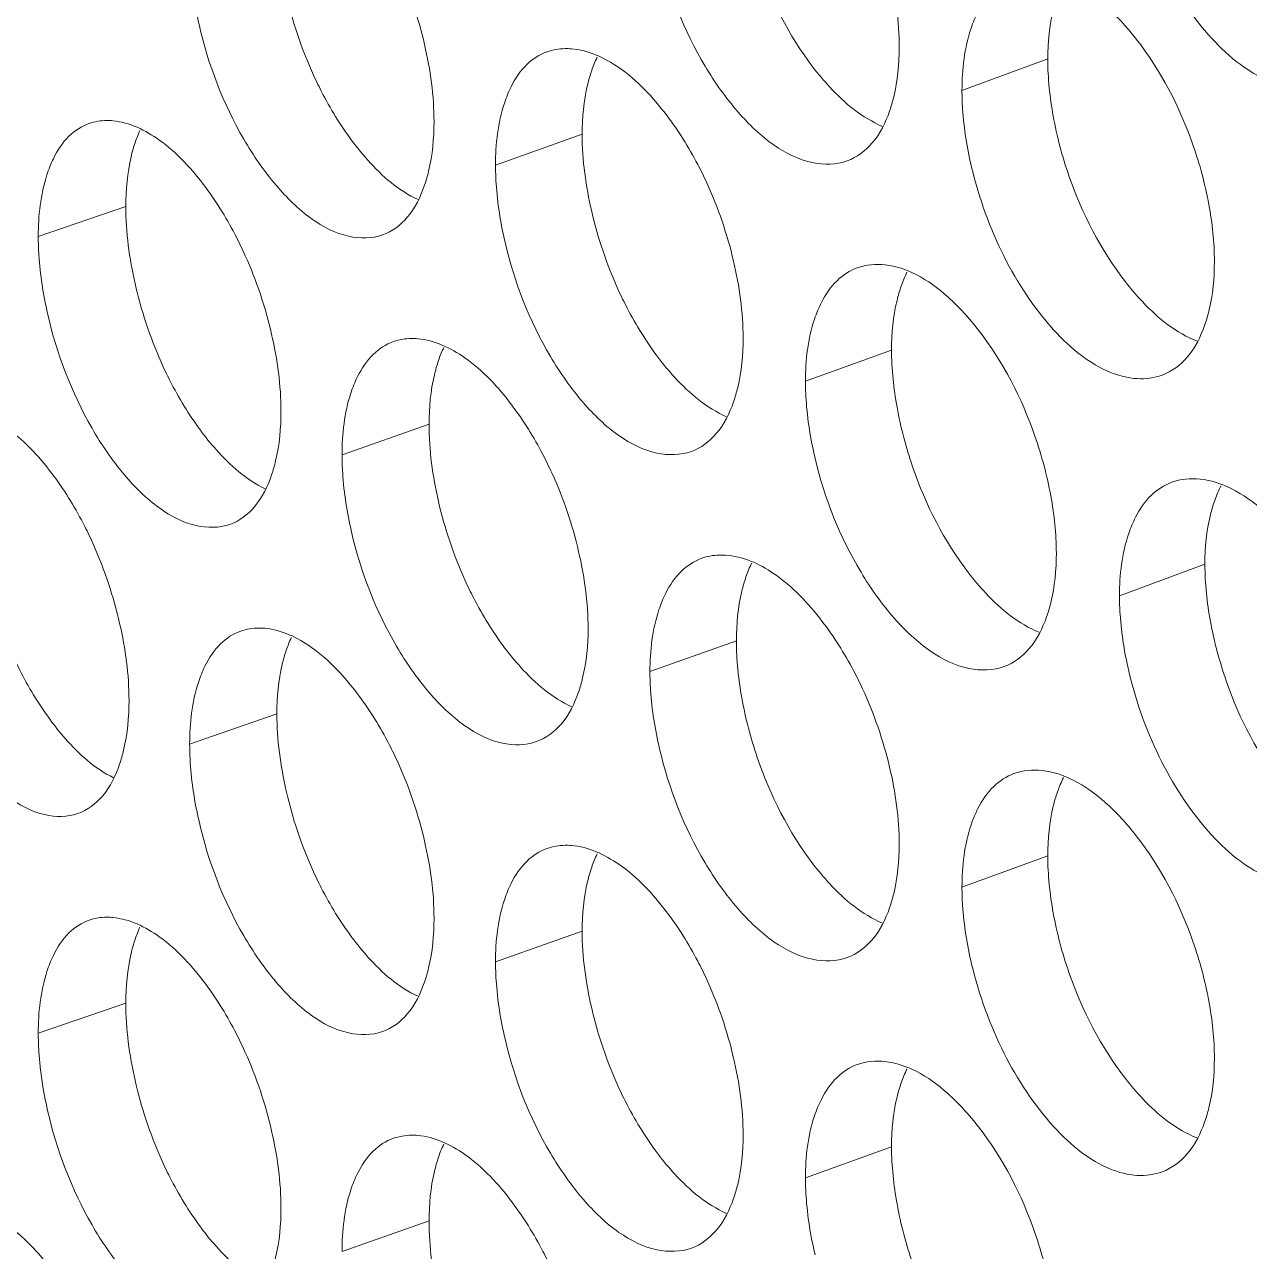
# Model space of a CAD drawing. Header units: millimetres. Extents: x 1177 to 4147, y 93 to 2194.
# Drawn here: x 2517.18 to 2529.28, y 763.96 to 776.09 of the extents above; entities that cross this region are included whole.
import ezdxf

# ---------------------------------------------------------------- set-up
doc = ezdxf.new("R2010")
doc.units = ezdxf.units.MM
doc.header["$LTSCALE"] = 0.1
doc.layers.get('0').update_dxf_attribs({"lineweight": 13})
doc.layers.add('标注', color=251, linetype='Continuous', lineweight=9)

# ---------------------------------------------------------------- blocks, each defined once
blk = doc.blocks.new('02')
at = {"layer": '标注'}
for p, q in [((4379.543, 699.483), (4378.332, 699.04)), ((4372.971, 698.419), (4371.748, 697.985)), ((4366.53, 697.401), (4365.294, 696.976)), ((4366.53, 697.401), (4365.294, 696.976)), ((4377.338, 695.373), (4376.123, 694.933)), ((4370.81, 694.325), (4369.582, 693.894)), ((4370.81, 694.325), (4369.582, 693.894)), ((4381.761, 692.347), (4380.555, 691.902)), ((4375.148, 691.268), (4373.928, 690.832)), ((4375.148, 691.268), (4373.928, 690.832)), ((4368.662, 690.236), (4367.431, 689.807)), ((4379.543, 688.233), (4378.332, 687.79)), ((4379.543, 688.233), (4378.332, 687.79)), ((4372.971, 687.169), (4371.748, 686.735)), ((4366.53, 686.151), (4365.294, 685.726)), ((4377.338, 684.123), (4376.123, 683.683)), ((4370.81, 683.075), (4369.582, 682.644))]:
    blk.add_line(p, q, dxfattribs=at)
for points, knots in [([(4375.148, 702.518), (4375.148, 702.248), (4375.207, 701.687), (4375.492, 700.597), (4375.886, 699.817), (4376.229, 699.368)], [0, 0, 0, 0, 0.240361, 0.498273, 1, 1, 1, 1]), ([(4380.692, 702.065), (4380.796, 701.63), (4381.094, 700.81), (4381.677, 699.927), (4382.226, 699.409), (4382.631, 699.167), (4383.031, 699.063), (4383.289, 699.096), (4383.401, 699.138)], [0, 0, 0, 0, 0.308628, 0.595689, 0.719688, 0.826459, 0.91799, 1, 1, 1, 1]), ([(4377.446, 699.647), (4377.446, 700.012), (4377.339, 700.766), (4377.093, 701.485), (4376.929, 701.839)], [0, 0, 0, 0, 0.483858, 1, 1, 1, 1]), ([(4368.662, 701.486), (4368.662, 701.12), (4368.766, 700.365), (4369.005, 699.643), (4369.165, 699.288)], [0, 0, 0, 0, 0.484147, 1, 1, 1, 1]), ([(4367.431, 701.057), (4367.431, 700.97), (4367.444, 700.604), (4367.501, 700.241), (4367.563, 699.969)], [0, 0, 0, 0, 0.237523, 1, 1, 1, 1]), ([(4374.063, 700.994), (4374.195, 700.43), (4374.509, 699.626), (4375.131, 698.745), (4375.493, 698.396), (4375.683, 698.264)], [0, 0, 0, 0, 0.538094, 0.785773, 1, 1, 1, 1]), ([(4370.88, 698.598), (4370.88, 698.963), (4370.775, 699.718), (4370.534, 700.439), (4370.373, 700.793)], [0, 0, 0, 0, 0.483972, 1, 1, 1, 1]), ([(4380.791, 699.765), (4380.659, 699.933), (4380.391, 700.23), (4379.941, 700.558), (4379.489, 700.714), (4379.191, 700.688), (4379.066, 700.642)], [0, 0, 0, 0, 0.313314, 0.581411, 0.805175, 1, 1, 1, 1]), ([(4379.679, 700.383), (4379.656, 700.318), (4379.571, 700.025), (4379.543, 699.718), (4379.543, 699.483)], [0, 0, 0, 0, 0.228131, 1, 1, 1, 1]), ([(4378.558, 700.151), (4378.52, 700.076), (4378.376, 699.723), (4378.332, 699.336), (4378.332, 699.04)], [0, 0, 0, 0, 0.220694, 1, 1, 1, 1]), ([(4367.563, 699.969), (4367.692, 699.405), (4368, 698.599), (4368.609, 697.713), (4368.965, 697.361), (4369.151, 697.228)], [0, 0, 0, 0, 0.539288, 0.786761, 1, 1, 1, 1]), ([(4381.895, 696.622), (4381.895, 696.892), (4381.834, 697.453), (4381.542, 698.541), (4381.139, 699.319), (4380.791, 699.765)], [0, 0, 0, 0, 0.240004, 0.497624, 1, 1, 1, 1]), ([(4372.82, 699.627), (4372.79, 699.629), (4372.674, 699.633), (4372.557, 699.613), (4372.475, 699.584)], [0, 0, 0, 0, 0.258462, 1, 1, 1, 1]), ([(4374.16, 698.692), (4373.969, 698.944), (4373.59, 699.358), (4373.059, 699.608), (4372.82, 699.627)], [0, 0, 0, 0, 0.568222, 1, 1, 1, 1]), ([(4377.31, 698.747), (4377.333, 698.812), (4377.418, 699.105), (4377.446, 699.412), (4377.446, 699.647)], [0, 0, 0, 0, 0.228067, 1, 1, 1, 1]), ([(4372.475, 699.584), (4372.369, 699.546), (4372.16, 699.41), (4372.025, 699.204), (4371.968, 699.09)], [0, 0, 0, 0, 0.469011, 1, 1, 1, 1]), ([(4379.543, 699.483), (4379.543, 699.212), (4379.603, 698.651), (4379.892, 697.562), (4380.291, 696.784), (4380.638, 696.338)], [0, 0, 0, 0, 0.240215, 0.497973, 1, 1, 1, 1]), ([(4369.165, 699.288), (4369.204, 699.2), (4369.364, 698.866), (4369.558, 698.548), (4369.722, 698.328)], [0, 0, 0, 0, 0.259343, 1, 1, 1, 1]), ([(4373.106, 699.319), (4373.083, 699.254), (4372.999, 698.961), (4372.971, 698.654), (4372.971, 698.419)], [0, 0, 0, 0, 0.227704, 1, 1, 1, 1]), ([(4376.229, 699.368), (4376.303, 699.271), (4376.579, 698.94), (4376.924, 698.651), (4377.209, 698.531)], [0, 0, 0, 0, 0.284248, 1, 1, 1, 1]), ([(4371.968, 699.09), (4371.931, 699.016), (4371.791, 698.664), (4371.748, 698.279), (4371.748, 697.985)], [0, 0, 0, 0, 0.22018, 1, 1, 1, 1]), ([(4378.332, 699.04), (4378.332, 698.953), (4378.345, 698.587), (4378.404, 698.224), (4378.468, 697.953)], [0, 0, 0, 0, 0.23764, 1, 1, 1, 1]), ([(4376.713, 698.045), (4376.848, 698.094), (4377.113, 698.295), (4377.254, 698.585), (4377.31, 698.747)], [0, 0, 0, 0, 0.457514, 1, 1, 1, 1]), ([(4366.013, 698.572), (4365.907, 698.536), (4365.697, 698.398), (4365.563, 698.19), (4365.507, 698.075)], [0, 0, 0, 0, 0.466707, 1, 1, 1, 1]), ([(4366.013, 698.572), (4365.907, 698.536), (4365.697, 698.398), (4365.563, 698.19), (4365.507, 698.075)], [0, 0, 0, 0, 0.466707, 1, 1, 1, 1]), ([(4366.348, 698.61), (4366.319, 698.613), (4366.207, 698.618), (4366.092, 698.6), (4366.013, 698.572)], [0, 0, 0, 0, 0.258691, 1, 1, 1, 1]), ([(4366.348, 698.61), (4366.319, 698.613), (4366.207, 698.618), (4366.092, 698.6), (4366.013, 698.572)], [0, 0, 0, 0, 0.258691, 1, 1, 1, 1]), ([(4367.658, 697.667), (4367.471, 697.918), (4367.104, 698.332), (4366.583, 698.588), (4366.348, 698.61)], [0, 0, 0, 0, 0.570063, 1, 1, 1, 1]), ([(4367.658, 697.667), (4367.471, 697.918), (4367.104, 698.332), (4366.583, 698.588), (4366.348, 698.61)], [0, 0, 0, 0, 0.570063, 1, 1, 1, 1]), ([(4370.746, 697.699), (4370.769, 697.764), (4370.852, 698.057), (4370.88, 698.363), (4370.88, 698.598)], [0, 0, 0, 0, 0.227639, 1, 1, 1, 1]), ([(4374.73, 697.735), (4374.689, 697.823), (4374.525, 698.156), (4374.327, 698.473), (4374.16, 698.692)], [0, 0, 0, 0, 0.259052, 1, 1, 1, 1]), ([(4372.971, 698.419), (4372.971, 698.054), (4373.077, 697.298), (4373.319, 696.578), (4373.48, 696.224)], [0, 0, 0, 0, 0.484071, 1, 1, 1, 1]), ([(4366.661, 698.3), (4366.639, 698.235), (4366.557, 697.942), (4366.53, 697.636), (4366.53, 697.401)], [0, 0, 0, 0, 0.22728, 1, 1, 1, 1]), ([(4366.661, 698.3), (4366.639, 698.235), (4366.557, 697.942), (4366.53, 697.636), (4366.53, 697.401)], [0, 0, 0, 0, 0.22728, 1, 1, 1, 1]), ([(4369.722, 698.328), (4369.793, 698.233), (4370.056, 697.909), (4370.382, 697.622), (4370.654, 697.497)], [0, 0, 0, 0, 0.283758, 1, 1, 1, 1]), ([(4375.683, 698.264), (4375.845, 698.152), (4376.176, 697.983), (4376.559, 697.989), (4376.713, 698.045)], [0, 0, 0, 0, 0.547253, 1, 1, 1, 1]), ([(4365.507, 698.075), (4365.471, 698.001), (4365.335, 697.65), (4365.294, 697.269), (4365.294, 696.976)], [0, 0, 0, 0, 0.219714, 1, 1, 1, 1]), ([(4365.507, 698.075), (4365.471, 698.001), (4365.335, 697.65), (4365.294, 697.269), (4365.294, 696.976)], [0, 0, 0, 0, 0.219714, 1, 1, 1, 1]), ([(4371.748, 697.985), (4371.748, 697.898), (4371.761, 697.532), (4371.819, 697.169), (4371.882, 696.897)], [0, 0, 0, 0, 0.237569, 1, 1, 1, 1]), ([(4378.468, 697.953), (4378.572, 697.518), (4378.867, 696.698), (4379.445, 695.815), (4379.99, 695.295), (4380.392, 695.051), (4380.79, 694.945), (4381.046, 694.978), (4381.157, 695.019)], [0, 0, 0, 0, 0.309142, 0.59647, 0.720459, 0.827093, 0.918352, 1, 1, 1, 1]), ([(4370.154, 696.999), (4370.289, 697.047), (4370.553, 697.247), (4370.691, 697.537), (4370.746, 697.699)], [0, 0, 0, 0, 0.455161, 1, 1, 1, 1]), ([(4375.243, 695.542), (4375.243, 695.907), (4375.137, 696.662), (4374.892, 697.381), (4374.73, 697.735)], [0, 0, 0, 0, 0.483896, 1, 1, 1, 1]), ([(4368.216, 696.705), (4368.177, 696.793), (4368.016, 697.127), (4367.822, 697.446), (4367.658, 697.667)], [0, 0, 0, 0, 0.259321, 1, 1, 1, 1]), ([(4368.216, 696.705), (4368.177, 696.793), (4368.016, 697.127), (4367.822, 697.446), (4367.658, 697.667)], [0, 0, 0, 0, 0.259321, 1, 1, 1, 1]), ([(4366.53, 697.401), (4366.53, 697.036), (4366.633, 696.28), (4366.87, 695.558), (4367.028, 695.202)], [0, 0, 0, 0, 0.484186, 1, 1, 1, 1]), ([(4366.53, 697.401), (4366.53, 697.036), (4366.633, 696.28), (4366.87, 695.558), (4367.028, 695.202)], [0, 0, 0, 0, 0.484186, 1, 1, 1, 1]), ([(4369.151, 697.228), (4369.309, 697.115), (4369.629, 696.945), (4370.004, 696.946), (4370.154, 696.999)], [0, 0, 0, 0, 0.548694, 1, 1, 1, 1]), ([(4365.294, 696.976), (4365.294, 696.889), (4365.307, 696.523), (4365.364, 696.159), (4365.426, 695.887)], [0, 0, 0, 0, 0.237501, 1, 1, 1, 1]), ([(4365.294, 696.976), (4365.294, 696.889), (4365.307, 696.523), (4365.364, 696.159), (4365.426, 695.887)], [0, 0, 0, 0, 0.237501, 1, 1, 1, 1]), ([(4371.882, 696.897), (4372.013, 696.333), (4372.325, 695.529), (4372.943, 694.646), (4373.303, 694.295), (4373.491, 694.164)], [0, 0, 0, 0, 0.538492, 0.786102, 1, 1, 1, 1]), ([(4368.72, 694.509), (4368.72, 694.874), (4368.616, 695.629), (4368.376, 696.35), (4368.216, 696.705)], [0, 0, 0, 0, 0.484011, 1, 1, 1, 1]), ([(4368.72, 694.509), (4368.72, 694.874), (4368.616, 695.629), (4368.376, 696.35), (4368.216, 696.705)], [0, 0, 0, 0, 0.484011, 1, 1, 1, 1]), ([(4376.855, 696.534), (4376.749, 696.496), (4376.54, 696.359), (4376.404, 696.155), (4376.347, 696.042)], [0, 0, 0, 0, 0.470447, 1, 1, 1, 1]), ([(4378.566, 695.652), (4378.435, 695.821), (4378.17, 696.118), (4377.724, 696.446), (4377.275, 696.604), (4376.979, 696.579), (4376.855, 696.534)], [0, 0, 0, 0, 0.313876, 0.582158, 0.805693, 1, 1, 1, 1]), ([(4381.757, 695.721), (4381.78, 695.787), (4381.866, 696.079), (4381.895, 696.387), (4381.895, 696.622)], [0, 0, 0, 0, 0.228354, 1, 1, 1, 1]), ([(4380.638, 696.338), (4380.715, 696.238), (4381, 695.904), (4381.357, 695.612), (4381.651, 695.497)], [0, 0, 0, 0, 0.28452, 1, 1, 1, 1]), ([(4373.48, 696.224), (4373.52, 696.136), (4373.683, 695.803), (4373.88, 695.485), (4374.046, 695.266)], [0, 0, 0, 0, 0.259163, 1, 1, 1, 1]), ([(4377.474, 696.274), (4377.451, 696.208), (4377.366, 695.915), (4377.338, 695.608), (4377.338, 695.373)], [0, 0, 0, 0, 0.227989, 1, 1, 1, 1]), ([(4376.347, 696.042), (4376.309, 695.967), (4376.166, 695.615), (4376.123, 695.229), (4376.123, 694.933)], [0, 0, 0, 0, 0.220518, 1, 1, 1, 1]), ([(4365.426, 695.887), (4365.554, 695.323), (4365.859, 694.517), (4366.464, 693.629), (4366.817, 693.276), (4367.003, 693.143)], [0, 0, 0, 0, 0.539686, 0.787091, 1, 1, 1, 1]), ([(4365.426, 695.887), (4365.554, 695.323), (4365.859, 694.517), (4366.464, 693.629), (4366.817, 693.276), (4367.003, 693.143)], [0, 0, 0, 0, 0.539686, 0.787091, 1, 1, 1, 1]), ([(4379.664, 692.507), (4379.664, 692.777), (4379.603, 693.338), (4379.312, 694.427), (4378.913, 695.205), (4378.566, 695.652)], [0, 0, 0, 0, 0.240077, 0.497775, 1, 1, 1, 1]), ([(4381.157, 695.019), (4381.293, 695.069), (4381.558, 695.27), (4381.7, 695.56), (4381.757, 695.721)], [0, 0, 0, 0, 0.459026, 1, 1, 1, 1]), ([(4370.307, 695.492), (4370.2, 695.454), (4369.991, 695.318), (4369.857, 695.111), (4369.8, 694.997)], [0, 0, 0, 0, 0.468263, 1, 1, 1, 1]), ([(4370.307, 695.492), (4370.2, 695.454), (4369.991, 695.318), (4369.857, 695.111), (4369.8, 694.997)], [0, 0, 0, 0, 0.468263, 1, 1, 1, 1]), ([(4370.651, 695.533), (4370.621, 695.535), (4370.505, 695.54), (4370.388, 695.52), (4370.307, 695.492)], [0, 0, 0, 0, 0.258637, 1, 1, 1, 1]), ([(4370.651, 695.533), (4370.621, 695.535), (4370.505, 695.54), (4370.388, 695.52), (4370.307, 695.492)], [0, 0, 0, 0, 0.258637, 1, 1, 1, 1]), ([(4371.978, 694.595), (4371.789, 694.846), (4371.414, 695.26), (4370.888, 695.512), (4370.651, 695.533)], [0, 0, 0, 0, 0.568686, 1, 1, 1, 1]), ([(4371.978, 694.595), (4371.789, 694.846), (4371.414, 695.26), (4370.888, 695.512), (4370.651, 695.533)], [0, 0, 0, 0, 0.568686, 1, 1, 1, 1]), ([(4375.108, 694.642), (4375.131, 694.708), (4375.215, 695), (4375.243, 695.307), (4375.243, 695.542)], [0, 0, 0, 0, 0.227924, 1, 1, 1, 1]), ([(4374.046, 695.266), (4374.119, 695.17), (4374.391, 694.841), (4374.729, 694.553), (4375.01, 694.431)], [0, 0, 0, 0, 0.284096, 1, 1, 1, 1]), ([(4377.338, 695.373), (4377.338, 695.103), (4377.398, 694.541), (4377.685, 693.452), (4378.082, 692.673), (4378.426, 692.225)], [0, 0, 0, 0, 0.240288, 0.498123, 1, 1, 1, 1]), ([(4367.028, 695.202), (4367.067, 695.115), (4367.227, 694.78), (4367.419, 694.462), (4367.582, 694.241)], [0, 0, 0, 0, 0.259432, 1, 1, 1, 1]), ([(4367.028, 695.202), (4367.067, 695.115), (4367.227, 694.78), (4367.419, 694.462), (4367.582, 694.241)], [0, 0, 0, 0, 0.259432, 1, 1, 1, 1]), ([(4370.943, 695.224), (4370.921, 695.159), (4370.838, 694.866), (4370.81, 694.56), (4370.81, 694.325)], [0, 0, 0, 0, 0.227562, 1, 1, 1, 1]), ([(4370.943, 695.224), (4370.921, 695.159), (4370.838, 694.866), (4370.81, 694.56), (4370.81, 694.325)], [0, 0, 0, 0, 0.227562, 1, 1, 1, 1]), ([(4369.8, 694.997), (4369.763, 694.922), (4369.624, 694.571), (4369.582, 694.187), (4369.582, 693.894)], [0, 0, 0, 0, 0.220019, 1, 1, 1, 1]), ([(4369.8, 694.997), (4369.763, 694.922), (4369.624, 694.571), (4369.582, 694.187), (4369.582, 693.894)], [0, 0, 0, 0, 0.220019, 1, 1, 1, 1]), ([(4376.123, 694.933), (4376.123, 694.846), (4376.136, 694.481), (4376.195, 694.117), (4376.259, 693.846)], [0, 0, 0, 0, 0.237616, 1, 1, 1, 1]), ([(4372.544, 693.637), (4372.504, 693.724), (4372.341, 694.058), (4372.144, 694.376), (4371.978, 694.595)], [0, 0, 0, 0, 0.259142, 1, 1, 1, 1]), ([(4372.544, 693.637), (4372.504, 693.724), (4372.341, 694.058), (4372.144, 694.376), (4371.978, 694.595)], [0, 0, 0, 0, 0.259142, 1, 1, 1, 1]), ([(4374.512, 693.941), (4374.648, 693.99), (4374.912, 694.191), (4375.052, 694.481), (4375.108, 694.642)], [0, 0, 0, 0, 0.456741, 1, 1, 1, 1]), ([(4365.52, 693.585), (4365.334, 693.836), (4364.97, 694.251), (4364.453, 694.509), (4364.219, 694.531)], [0, 0, 0, 0, 0.570761, 1, 1, 1, 1]), ([(4368.587, 693.61), (4368.61, 693.675), (4368.692, 693.968), (4368.72, 694.274), (4368.72, 694.509)], [0, 0, 0, 0, 0.227498, 1, 1, 1, 1]), ([(4368.587, 693.61), (4368.61, 693.675), (4368.692, 693.968), (4368.72, 694.274), (4368.72, 694.509)], [0, 0, 0, 0, 0.227498, 1, 1, 1, 1]), ([(4367.582, 694.241), (4367.652, 694.147), (4367.911, 693.826), (4368.231, 693.54), (4368.498, 693.413)], [0, 0, 0, 0, 0.283571, 1, 1, 1, 1]), ([(4367.582, 694.241), (4367.652, 694.147), (4367.911, 693.826), (4368.231, 693.54), (4368.498, 693.413)], [0, 0, 0, 0, 0.283571, 1, 1, 1, 1]), ([(4370.81, 694.325), (4370.81, 693.959), (4370.914, 693.204), (4371.155, 692.483), (4371.315, 692.128)], [0, 0, 0, 0, 0.484109, 1, 1, 1, 1]), ([(4370.81, 694.325), (4370.81, 693.959), (4370.914, 693.204), (4371.155, 692.483), (4371.315, 692.128)], [0, 0, 0, 0, 0.484109, 1, 1, 1, 1]), ([(4373.491, 694.164), (4373.652, 694.051), (4373.979, 693.881), (4374.36, 693.887), (4374.512, 693.941)], [0, 0, 0, 0, 0.547725, 1, 1, 1, 1]), ([(4369.582, 693.894), (4369.582, 693.807), (4369.595, 693.441), (4369.653, 693.077), (4369.716, 692.805)], [0, 0, 0, 0, 0.237546, 1, 1, 1, 1]), ([(4369.582, 693.894), (4369.582, 693.807), (4369.595, 693.441), (4369.653, 693.077), (4369.716, 692.805)], [0, 0, 0, 0, 0.237546, 1, 1, 1, 1]), ([(4376.259, 693.846), (4376.391, 693.282), (4376.708, 692.478), (4377.334, 691.599), (4377.698, 691.251), (4377.889, 691.12)], [0, 0, 0, 0, 0.537696, 0.785444, 1, 1, 1, 1]), ([(4366.074, 692.622), (4366.035, 692.71), (4365.876, 693.045), (4365.683, 693.364), (4365.52, 693.585)], [0, 0, 0, 0, 0.25941, 1, 1, 1, 1]), ([(4367.997, 692.911), (4368.131, 692.958), (4368.395, 693.158), (4368.532, 693.448), (4368.587, 693.61)], [0, 0, 0, 0, 0.454353, 1, 1, 1, 1]), ([(4367.997, 692.911), (4368.131, 692.958), (4368.395, 693.158), (4368.532, 693.448), (4368.587, 693.61)], [0, 0, 0, 0, 0.454353, 1, 1, 1, 1]), ([(4373.055, 691.442), (4373.055, 691.808), (4372.949, 692.562), (4372.706, 693.282), (4372.544, 693.637)], [0, 0, 0, 0, 0.483934, 1, 1, 1, 1]), ([(4373.055, 691.442), (4373.055, 691.808), (4372.949, 692.562), (4372.706, 693.282), (4372.544, 693.637)], [0, 0, 0, 0, 0.483934, 1, 1, 1, 1]), ([(4383.03, 692.632), (4382.897, 692.801), (4382.626, 693.098), (4382.173, 693.424), (4381.717, 693.579), (4381.417, 693.551), (4381.292, 693.505)], [0, 0, 0, 0, 0.312757, 0.580674, 0.804664, 1, 1, 1, 1]), ([(4381.292, 693.505), (4381.185, 693.465), (4380.978, 693.33), (4380.841, 693.127), (4380.783, 693.014)], [0, 0, 0, 0, 0.471808, 1, 1, 1, 1]), ([(4381.899, 693.249), (4381.876, 693.183), (4381.79, 692.89), (4381.761, 692.583), (4381.761, 692.347)], [0, 0, 0, 0, 0.228275, 1, 1, 1, 1]), ([(4367.003, 693.143), (4367.159, 693.03), (4367.475, 692.859), (4367.848, 692.859), (4367.997, 692.911)], [0, 0, 0, 0, 0.549192, 1, 1, 1, 1]), ([(4367.003, 693.143), (4367.159, 693.03), (4367.475, 692.859), (4367.848, 692.859), (4367.997, 692.911)], [0, 0, 0, 0, 0.549192, 1, 1, 1, 1]), ([(4380.783, 693.014), (4380.745, 692.94), (4380.599, 692.586), (4380.555, 692.198), (4380.555, 691.902)], [0, 0, 0, 0, 0.220876, 1, 1, 1, 1]), ([(4369.716, 692.805), (4369.845, 692.241), (4370.155, 691.436), (4370.769, 690.552), (4371.126, 690.201), (4371.314, 690.068)], [0, 0, 0, 0, 0.53889, 0.786432, 1, 1, 1, 1]), ([(4369.716, 692.805), (4369.845, 692.241), (4370.155, 691.436), (4370.769, 690.552), (4371.126, 690.201), (4371.314, 690.068)], [0, 0, 0, 0, 0.53889, 0.786432, 1, 1, 1, 1]), ([(4366.575, 690.424), (4366.575, 690.79), (4366.471, 691.545), (4366.233, 692.266), (4366.074, 692.622)], [0, 0, 0, 0, 0.484049, 1, 1, 1, 1]), ([(4379.527, 691.606), (4379.55, 691.672), (4379.635, 691.964), (4379.664, 692.272), (4379.664, 692.507)], [0, 0, 0, 0, 0.22821, 1, 1, 1, 1]), ([(4374.658, 692.432), (4374.552, 692.393), (4374.343, 692.257), (4374.208, 692.052), (4374.15, 691.938)], [0, 0, 0, 0, 0.469738, 1, 1, 1, 1]), ([(4374.658, 692.432), (4374.552, 692.393), (4374.343, 692.257), (4374.208, 692.052), (4374.15, 691.938)], [0, 0, 0, 0, 0.469738, 1, 1, 1, 1]), ([(4374.992, 692.477), (4374.963, 692.479), (4374.85, 692.48), (4374.737, 692.46), (4374.658, 692.432)], [0, 0, 0, 0, 0.257824, 1, 1, 1, 1]), ([(4374.992, 692.477), (4374.963, 692.479), (4374.85, 692.48), (4374.737, 692.46), (4374.658, 692.432)], [0, 0, 0, 0, 0.257824, 1, 1, 1, 1]), ([(4376.356, 691.545), (4376.161, 691.798), (4375.776, 692.216), (4375.235, 692.462), (4374.992, 692.477)], [0, 0, 0, 0, 0.568444, 1, 1, 1, 1]), ([(4376.356, 691.545), (4376.161, 691.798), (4375.776, 692.216), (4375.235, 692.462), (4374.992, 692.477)], [0, 0, 0, 0, 0.568444, 1, 1, 1, 1]), ([(4381.761, 692.347), (4381.761, 692.077), (4381.822, 691.516), (4382.113, 690.428), (4382.515, 689.65), (4382.864, 689.205)], [0, 0, 0, 0, 0.240142, 0.497822, 1, 1, 1, 1]), ([(4375.283, 692.169), (4375.26, 692.103), (4375.176, 691.81), (4375.148, 691.503), (4375.148, 691.268)], [0, 0, 0, 0, 0.227846, 1, 1, 1, 1]), ([(4375.283, 692.169), (4375.26, 692.103), (4375.176, 691.81), (4375.148, 691.503), (4375.148, 691.268)], [0, 0, 0, 0, 0.227846, 1, 1, 1, 1]), ([(4378.426, 692.225), (4378.502, 692.127), (4378.782, 691.794), (4379.133, 691.504), (4379.423, 691.387)], [0, 0, 0, 0, 0.28439, 1, 1, 1, 1]), ([(4371.315, 692.128), (4371.355, 692.041), (4371.516, 691.707), (4371.712, 691.389), (4371.877, 691.17)], [0, 0, 0, 0, 0.259253, 1, 1, 1, 1]), ([(4371.315, 692.128), (4371.355, 692.041), (4371.516, 691.707), (4371.712, 691.389), (4371.877, 691.17)], [0, 0, 0, 0, 0.259253, 1, 1, 1, 1]), ([(4374.15, 691.938), (4374.113, 691.864), (4373.971, 691.512), (4373.928, 691.126), (4373.928, 690.832)], [0, 0, 0, 0, 0.220347, 1, 1, 1, 1]), ([(4374.15, 691.938), (4374.113, 691.864), (4373.971, 691.512), (4373.928, 691.126), (4373.928, 690.832)], [0, 0, 0, 0, 0.220347, 1, 1, 1, 1]), ([(4380.555, 691.902), (4380.555, 691.815), (4380.568, 691.449), (4380.628, 691.086), (4380.692, 690.815)], [0, 0, 0, 0, 0.237664, 1, 1, 1, 1]), ([(4368.492, 691.444), (4368.463, 691.446), (4368.349, 691.451), (4368.233, 691.433), (4368.153, 691.405)], [0, 0, 0, 0, 0.258663, 1, 1, 1, 1]), ([(4369.811, 690.504), (4369.623, 690.754), (4369.252, 691.169), (4368.729, 691.423), (4368.492, 691.444)], [0, 0, 0, 0, 0.569371, 1, 1, 1, 1]), ([(4372.92, 690.543), (4372.943, 690.608), (4373.026, 690.901), (4373.055, 691.208), (4373.055, 691.442)], [0, 0, 0, 0, 0.227782, 1, 1, 1, 1]), ([(4372.92, 690.543), (4372.943, 690.608), (4373.026, 690.901), (4373.055, 691.208), (4373.055, 691.442)], [0, 0, 0, 0, 0.227782, 1, 1, 1, 1]), ([(4376.929, 690.589), (4376.889, 690.676), (4376.724, 691.009), (4376.524, 691.326), (4376.356, 691.545)], [0, 0, 0, 0, 0.258962, 1, 1, 1, 1]), ([(4376.929, 690.589), (4376.889, 690.676), (4376.724, 691.009), (4376.524, 691.326), (4376.356, 691.545)], [0, 0, 0, 0, 0.258962, 1, 1, 1, 1]), ([(4378.928, 690.904), (4379.064, 690.954), (4379.328, 691.155), (4379.47, 691.445), (4379.527, 691.606)], [0, 0, 0, 0, 0.458276, 1, 1, 1, 1]), ([(4368.153, 691.405), (4368.046, 691.368), (4367.837, 691.23), (4367.703, 691.023), (4367.646, 690.908)], [0, 0, 0, 0, 0.467496, 1, 1, 1, 1]), ([(4375.148, 691.268), (4375.148, 690.998), (4375.207, 690.437), (4375.492, 689.347), (4375.886, 688.567), (4376.229, 688.118)], [0, 0, 0, 0, 0.240361, 0.498273, 1, 1, 1, 1]), ([(4375.148, 691.268), (4375.148, 690.998), (4375.207, 690.437), (4375.492, 689.347), (4375.886, 688.567), (4376.229, 688.118)], [0, 0, 0, 0, 0.240361, 0.498273, 1, 1, 1, 1]), ([(4364.907, 691.122), (4364.945, 691.034), (4365.103, 690.7), (4365.295, 690.381), (4365.457, 690.16)], [0, 0, 0, 0, 0.259522, 1, 1, 1, 1]), ([(4368.795, 691.135), (4368.772, 691.07), (4368.69, 690.777), (4368.662, 690.47), (4368.662, 690.236)], [0, 0, 0, 0, 0.227421, 1, 1, 1, 1]), ([(4371.877, 691.17), (4371.949, 691.074), (4372.216, 690.748), (4372.548, 690.46), (4372.825, 690.336)], [0, 0, 0, 0, 0.283932, 1, 1, 1, 1]), ([(4371.877, 691.17), (4371.949, 691.074), (4372.216, 690.748), (4372.548, 690.46), (4372.825, 690.336)], [0, 0, 0, 0, 0.283932, 1, 1, 1, 1]), ([(4377.889, 691.12), (4378.053, 691.008), (4378.387, 690.839), (4378.773, 690.847), (4378.928, 690.904)], [0, 0, 0, 0, 0.54679, 1, 1, 1, 1]), ([(4367.646, 690.908), (4367.61, 690.834), (4367.472, 690.483), (4367.431, 690.1), (4367.431, 689.807)], [0, 0, 0, 0, 0.219864, 1, 1, 1, 1]), ([(4373.928, 690.832), (4373.928, 690.745), (4373.941, 690.379), (4374, 690.015), (4374.063, 689.744)], [0, 0, 0, 0, 0.237593, 1, 1, 1, 1]), ([(4373.928, 690.832), (4373.928, 690.745), (4373.941, 690.379), (4374, 690.015), (4374.063, 689.744)], [0, 0, 0, 0, 0.237593, 1, 1, 1, 1]), ([(4380.692, 690.815), (4380.796, 690.38), (4381.094, 689.56), (4381.677, 688.677), (4382.226, 688.159), (4382.631, 687.917), (4383.031, 687.813), (4383.289, 687.846), (4383.401, 687.888)], [0, 0, 0, 0, 0.308628, 0.595689, 0.719688, 0.826459, 0.91799, 1, 1, 1, 1]), ([(4377.446, 688.397), (4377.446, 688.762), (4377.339, 689.516), (4377.093, 690.235), (4376.929, 690.589)], [0, 0, 0, 0, 0.483858, 1, 1, 1, 1]), ([(4377.446, 688.397), (4377.446, 688.762), (4377.339, 689.516), (4377.093, 690.235), (4376.929, 690.589)], [0, 0, 0, 0, 0.483858, 1, 1, 1, 1]), ([(4366.443, 689.526), (4366.465, 689.591), (4366.547, 689.884), (4366.575, 690.19), (4366.575, 690.424)], [0, 0, 0, 0, 0.227356, 1, 1, 1, 1]), ([(4370.373, 689.543), (4370.333, 689.631), (4370.172, 689.965), (4369.976, 690.283), (4369.811, 690.504)], [0, 0, 0, 0, 0.259231, 1, 1, 1, 1]), ([(4372.326, 689.843), (4372.461, 689.891), (4372.725, 690.091), (4372.864, 690.382), (4372.92, 690.543)], [0, 0, 0, 0, 0.455957, 1, 1, 1, 1]), ([(4372.326, 689.843), (4372.461, 689.891), (4372.725, 690.091), (4372.864, 690.382), (4372.92, 690.543)], [0, 0, 0, 0, 0.455957, 1, 1, 1, 1]), ([(4368.662, 690.236), (4368.662, 689.87), (4368.766, 689.115), (4369.005, 688.393), (4369.165, 688.038)], [0, 0, 0, 0, 0.484147, 1, 1, 1, 1]), ([(4365.457, 690.16), (4365.525, 690.066), (4365.779, 689.747), (4366.093, 689.463), (4366.356, 689.334)], [0, 0, 0, 0, 0.283373, 1, 1, 1, 1]), ([(4371.314, 690.068), (4371.473, 689.956), (4371.797, 689.786), (4372.175, 689.789), (4372.326, 689.843)], [0, 0, 0, 0, 0.548205, 1, 1, 1, 1]), ([(4371.314, 690.068), (4371.473, 689.956), (4371.797, 689.786), (4372.175, 689.789), (4372.326, 689.843)], [0, 0, 0, 0, 0.548205, 1, 1, 1, 1]), ([(4367.431, 689.807), (4367.431, 689.72), (4367.444, 689.354), (4367.501, 688.991), (4367.563, 688.719)], [0, 0, 0, 0, 0.237523, 1, 1, 1, 1]), ([(4374.063, 689.744), (4374.195, 689.18), (4374.509, 688.376), (4375.131, 687.495), (4375.493, 687.146), (4375.683, 687.014)], [0, 0, 0, 0, 0.538094, 0.785773, 1, 1, 1, 1]), ([(4374.063, 689.744), (4374.195, 689.18), (4374.509, 688.376), (4375.131, 687.495), (4375.493, 687.146), (4375.683, 687.014)], [0, 0, 0, 0, 0.538094, 0.785773, 1, 1, 1, 1]), ([(4370.88, 687.348), (4370.88, 687.713), (4370.775, 688.468), (4370.534, 689.189), (4370.373, 689.543)], [0, 0, 0, 0, 0.483972, 1, 1, 1, 1]), ([(4365.854, 688.827), (4365.988, 688.874), (4366.251, 689.074), (4366.388, 689.364), (4366.443, 689.526)], [0, 0, 0, 0, 0.453533, 1, 1, 1, 1]), ([(4379.066, 689.392), (4378.96, 689.353), (4378.752, 689.217), (4378.616, 689.014), (4378.558, 688.901)], [0, 0, 0, 0, 0.471136, 1, 1, 1, 1]), ([(4379.066, 689.392), (4378.96, 689.353), (4378.752, 689.217), (4378.616, 689.014), (4378.558, 688.901)], [0, 0, 0, 0, 0.471136, 1, 1, 1, 1]), ([(4380.791, 688.515), (4380.659, 688.683), (4380.391, 688.98), (4379.941, 689.308), (4379.489, 689.464), (4379.191, 689.438), (4379.066, 689.392)], [0, 0, 0, 0, 0.313314, 0.581411, 0.805175, 1, 1, 1, 1]), ([(4380.791, 688.515), (4380.659, 688.683), (4380.391, 688.98), (4379.941, 689.308), (4379.489, 689.464), (4379.191, 689.438), (4379.066, 689.392)], [0, 0, 0, 0, 0.313314, 0.581411, 0.805175, 1, 1, 1, 1]), ([(4364.869, 689.062), (4365.023, 688.95), (4365.337, 688.778), (4365.706, 688.776), (4365.854, 688.827)], [0, 0, 0, 0, 0.549699, 1, 1, 1, 1]), ([(4379.679, 689.133), (4379.656, 689.068), (4379.571, 688.775), (4379.543, 688.468), (4379.543, 688.233)], [0, 0, 0, 0, 0.228131, 1, 1, 1, 1]), ([(4379.679, 689.133), (4379.656, 689.068), (4379.571, 688.775), (4379.543, 688.468), (4379.543, 688.233)], [0, 0, 0, 0, 0.228131, 1, 1, 1, 1]), ([(4378.558, 688.901), (4378.52, 688.826), (4378.376, 688.473), (4378.332, 688.086), (4378.332, 687.79)], [0, 0, 0, 0, 0.220694, 1, 1, 1, 1]), ([(4378.558, 688.901), (4378.52, 688.826), (4378.376, 688.473), (4378.332, 688.086), (4378.332, 687.79)], [0, 0, 0, 0, 0.220694, 1, 1, 1, 1]), ([(4367.563, 688.719), (4367.692, 688.155), (4368, 687.349), (4368.609, 686.463), (4368.965, 686.111), (4369.151, 685.978)], [0, 0, 0, 0, 0.539288, 0.786761, 1, 1, 1, 1]), ([(4381.895, 685.372), (4381.895, 685.642), (4381.834, 686.203), (4381.542, 687.291), (4381.139, 688.069), (4380.791, 688.515)], [0, 0, 0, 0, 0.240004, 0.497624, 1, 1, 1, 1]), ([(4381.895, 685.372), (4381.895, 685.642), (4381.834, 686.203), (4381.542, 687.291), (4381.139, 688.069), (4380.791, 688.515)], [0, 0, 0, 0, 0.240004, 0.497624, 1, 1, 1, 1]), ([(4372.475, 688.334), (4372.369, 688.296), (4372.16, 688.16), (4372.025, 687.954), (4371.968, 687.84)], [0, 0, 0, 0, 0.469011, 1, 1, 1, 1]), ([(4372.82, 688.377), (4372.79, 688.379), (4372.674, 688.383), (4372.557, 688.363), (4372.475, 688.334)], [0, 0, 0, 0, 0.258462, 1, 1, 1, 1]), ([(4374.16, 687.442), (4373.969, 687.694), (4373.59, 688.108), (4373.059, 688.358), (4372.82, 688.377)], [0, 0, 0, 0, 0.568222, 1, 1, 1, 1]), ([(4377.31, 687.497), (4377.333, 687.562), (4377.418, 687.855), (4377.446, 688.162), (4377.446, 688.397)], [0, 0, 0, 0, 0.228067, 1, 1, 1, 1]), ([(4377.31, 687.497), (4377.333, 687.562), (4377.418, 687.855), (4377.446, 688.162), (4377.446, 688.397)], [0, 0, 0, 0, 0.228067, 1, 1, 1, 1]), ([(4379.543, 688.233), (4379.543, 687.962), (4379.603, 687.401), (4379.892, 686.312), (4380.291, 685.534), (4380.638, 685.088)], [0, 0, 0, 0, 0.240215, 0.497973, 1, 1, 1, 1]), ([(4379.543, 688.233), (4379.543, 687.962), (4379.603, 687.401), (4379.892, 686.312), (4380.291, 685.534), (4380.638, 685.088)], [0, 0, 0, 0, 0.240215, 0.497973, 1, 1, 1, 1]), ([(4369.165, 688.038), (4369.204, 687.95), (4369.364, 687.616), (4369.558, 687.298), (4369.722, 687.078)], [0, 0, 0, 0, 0.259343, 1, 1, 1, 1]), ([(4373.106, 688.069), (4373.083, 688.004), (4372.999, 687.711), (4372.971, 687.404), (4372.971, 687.169)], [0, 0, 0, 0, 0.227704, 1, 1, 1, 1]), ([(4376.229, 688.118), (4376.303, 688.021), (4376.579, 687.69), (4376.924, 687.401), (4377.209, 687.281)], [0, 0, 0, 0, 0.284248, 1, 1, 1, 1]), ([(4376.229, 688.118), (4376.303, 688.021), (4376.579, 687.69), (4376.924, 687.401), (4377.209, 687.281)], [0, 0, 0, 0, 0.284248, 1, 1, 1, 1]), ([(4371.968, 687.84), (4371.931, 687.766), (4371.791, 687.414), (4371.748, 687.029), (4371.748, 686.735)], [0, 0, 0, 0, 0.22018, 1, 1, 1, 1]), ([(4378.332, 687.79), (4378.332, 687.703), (4378.345, 687.337), (4378.404, 686.974), (4378.468, 686.703)], [0, 0, 0, 0, 0.23764, 1, 1, 1, 1]), ([(4378.332, 687.79), (4378.332, 687.703), (4378.345, 687.337), (4378.404, 686.974), (4378.468, 686.703)], [0, 0, 0, 0, 0.23764, 1, 1, 1, 1]), ([(4376.713, 686.795), (4376.848, 686.844), (4377.113, 687.045), (4377.254, 687.335), (4377.31, 687.497)], [0, 0, 0, 0, 0.457514, 1, 1, 1, 1]), ([(4376.713, 686.795), (4376.848, 686.844), (4377.113, 687.045), (4377.254, 687.335), (4377.31, 687.497)], [0, 0, 0, 0, 0.457514, 1, 1, 1, 1]), ([(4366.013, 687.322), (4365.907, 687.286), (4365.697, 687.148), (4365.563, 686.94), (4365.507, 686.825)], [0, 0, 0, 0, 0.466707, 1, 1, 1, 1]), ([(4366.348, 687.36), (4366.319, 687.363), (4366.207, 687.368), (4366.092, 687.35), (4366.013, 687.322)], [0, 0, 0, 0, 0.258691, 1, 1, 1, 1]), ([(4367.658, 686.417), (4367.471, 686.668), (4367.104, 687.082), (4366.583, 687.338), (4366.348, 687.36)], [0, 0, 0, 0, 0.570063, 1, 1, 1, 1]), ([(4370.746, 686.449), (4370.769, 686.514), (4370.852, 686.807), (4370.88, 687.113), (4370.88, 687.348)], [0, 0, 0, 0, 0.227639, 1, 1, 1, 1]), ([(4374.73, 686.485), (4374.689, 686.573), (4374.525, 686.906), (4374.327, 687.223), (4374.16, 687.442)], [0, 0, 0, 0, 0.259052, 1, 1, 1, 1]), ([(4372.971, 687.169), (4372.971, 686.804), (4373.077, 686.048), (4373.319, 685.328), (4373.48, 684.974)], [0, 0, 0, 0, 0.484071, 1, 1, 1, 1]), ([(4366.661, 687.05), (4366.639, 686.985), (4366.557, 686.692), (4366.53, 686.386), (4366.53, 686.151)], [0, 0, 0, 0, 0.22728, 1, 1, 1, 1]), ([(4369.722, 687.078), (4369.793, 686.983), (4370.056, 686.659), (4370.382, 686.372), (4370.654, 686.247)], [0, 0, 0, 0, 0.283758, 1, 1, 1, 1]), ([(4375.683, 687.014), (4375.845, 686.902), (4376.176, 686.733), (4376.559, 686.739), (4376.713, 686.795)], [0, 0, 0, 0, 0.547253, 1, 1, 1, 1]), ([(4375.683, 687.014), (4375.845, 686.902), (4376.176, 686.733), (4376.559, 686.739), (4376.713, 686.795)], [0, 0, 0, 0, 0.547253, 1, 1, 1, 1]), ([(4365.507, 686.825), (4365.471, 686.751), (4365.335, 686.4), (4365.294, 686.019), (4365.294, 685.726)], [0, 0, 0, 0, 0.219714, 1, 1, 1, 1]), ([(4371.748, 686.735), (4371.748, 686.648), (4371.761, 686.282), (4371.819, 685.919), (4371.882, 685.647)], [0, 0, 0, 0, 0.237569, 1, 1, 1, 1]), ([(4378.468, 686.703), (4378.572, 686.268), (4378.867, 685.448), (4379.445, 684.565), (4379.99, 684.045), (4380.392, 683.801), (4380.79, 683.695), (4381.046, 683.728), (4381.157, 683.769)], [0, 0, 0, 0, 0.309142, 0.59647, 0.720459, 0.827093, 0.918352, 1, 1, 1, 1]), ([(4378.468, 686.703), (4378.572, 686.268), (4378.867, 685.448), (4379.445, 684.565), (4379.99, 684.045), (4380.392, 683.801), (4380.79, 683.695), (4381.046, 683.728), (4381.157, 683.769)], [0, 0, 0, 0, 0.309142, 0.59647, 0.720459, 0.827093, 0.918352, 1, 1, 1, 1]), ([(4370.154, 685.749), (4370.289, 685.797), (4370.553, 685.997), (4370.691, 686.287), (4370.746, 686.449)], [0, 0, 0, 0, 0.455161, 1, 1, 1, 1]), ([(4375.243, 684.292), (4375.243, 684.657), (4375.137, 685.412), (4374.892, 686.131), (4374.73, 686.485)], [0, 0, 0, 0, 0.483896, 1, 1, 1, 1]), ([(4368.216, 685.455), (4368.177, 685.543), (4368.016, 685.877), (4367.822, 686.196), (4367.658, 686.417)], [0, 0, 0, 0, 0.259321, 1, 1, 1, 1]), ([(4366.53, 686.151), (4366.53, 685.786), (4366.633, 685.03), (4366.87, 684.308), (4367.028, 683.952)], [0, 0, 0, 0, 0.484186, 1, 1, 1, 1]), ([(4369.151, 685.978), (4369.309, 685.865), (4369.629, 685.695), (4370.004, 685.696), (4370.154, 685.749)], [0, 0, 0, 0, 0.548694, 1, 1, 1, 1]), ([(4365.294, 685.726), (4365.294, 685.639), (4365.307, 685.273), (4365.364, 684.909), (4365.426, 684.637)], [0, 0, 0, 0, 0.237501, 1, 1, 1, 1]), ([(4371.882, 685.647), (4372.013, 685.083), (4372.325, 684.279), (4372.943, 683.396), (4373.303, 683.045), (4373.491, 682.914)], [0, 0, 0, 0, 0.538492, 0.786102, 1, 1, 1, 1]), ([(4368.72, 683.259), (4368.72, 683.624), (4368.616, 684.379), (4368.376, 685.1), (4368.216, 685.455)], [0, 0, 0, 0, 0.484011, 1, 1, 1, 1]), ([(4376.855, 685.284), (4376.749, 685.246), (4376.54, 685.109), (4376.404, 684.905), (4376.347, 684.792)], [0, 0, 0, 0, 0.470447, 1, 1, 1, 1]), ([(4378.566, 684.402), (4378.435, 684.571), (4378.17, 684.868), (4377.724, 685.196), (4377.275, 685.354), (4376.979, 685.329), (4376.855, 685.284)], [0, 0, 0, 0, 0.313876, 0.582158, 0.805693, 1, 1, 1, 1]), ([(4381.757, 684.471), (4381.78, 684.537), (4381.866, 684.829), (4381.895, 685.137), (4381.895, 685.372)], [0, 0, 0, 0, 0.228354, 1, 1, 1, 1]), ([(4381.757, 684.471), (4381.78, 684.537), (4381.866, 684.829), (4381.895, 685.137), (4381.895, 685.372)], [0, 0, 0, 0, 0.228354, 1, 1, 1, 1]), ([(4380.638, 685.088), (4380.715, 684.988), (4381, 684.654), (4381.357, 684.362), (4381.651, 684.247)], [0, 0, 0, 0, 0.28452, 1, 1, 1, 1]), ([(4380.638, 685.088), (4380.715, 684.988), (4381, 684.654), (4381.357, 684.362), (4381.651, 684.247)], [0, 0, 0, 0, 0.28452, 1, 1, 1, 1]), ([(4373.48, 684.974), (4373.52, 684.886), (4373.683, 684.553), (4373.88, 684.235), (4374.046, 684.016)], [0, 0, 0, 0, 0.259163, 1, 1, 1, 1]), ([(4377.474, 685.024), (4377.451, 684.958), (4377.366, 684.665), (4377.338, 684.358), (4377.338, 684.123)], [0, 0, 0, 0, 0.227989, 1, 1, 1, 1]), ([(4376.347, 684.792), (4376.309, 684.717), (4376.166, 684.365), (4376.123, 683.979), (4376.123, 683.683)], [0, 0, 0, 0, 0.220518, 1, 1, 1, 1]), ([(4365.426, 684.637), (4365.554, 684.073), (4365.859, 683.267), (4366.464, 682.379), (4366.817, 682.026), (4367.003, 681.893)], [0, 0, 0, 0, 0.539686, 0.787091, 1, 1, 1, 1]), ([(4379.664, 681.257), (4379.664, 681.527), (4379.603, 682.088), (4379.312, 683.177), (4378.913, 683.955), (4378.566, 684.402)], [0, 0, 0, 0, 0.240077, 0.497775, 1, 1, 1, 1]), ([(4381.157, 683.769), (4381.293, 683.819), (4381.558, 684.02), (4381.7, 684.31), (4381.757, 684.471)], [0, 0, 0, 0, 0.459026, 1, 1, 1, 1]), ([(4381.157, 683.769), (4381.293, 683.819), (4381.558, 684.02), (4381.7, 684.31), (4381.757, 684.471)], [0, 0, 0, 0, 0.459026, 1, 1, 1, 1]), ([(4370.307, 684.242), (4370.2, 684.204), (4369.991, 684.068), (4369.857, 683.861), (4369.8, 683.747)], [0, 0, 0, 0, 0.468263, 1, 1, 1, 1]), ([(4370.651, 684.283), (4370.621, 684.285), (4370.505, 684.29), (4370.388, 684.27), (4370.307, 684.242)], [0, 0, 0, 0, 0.258637, 1, 1, 1, 1]), ([(4371.978, 683.345), (4371.789, 683.596), (4371.414, 684.01), (4370.888, 684.262), (4370.651, 684.283)], [0, 0, 0, 0, 0.568686, 1, 1, 1, 1]), ([(4375.108, 683.392), (4375.131, 683.458), (4375.215, 683.75), (4375.243, 684.057), (4375.243, 684.292)], [0, 0, 0, 0, 0.227924, 1, 1, 1, 1]), ([(4374.046, 684.016), (4374.119, 683.92), (4374.391, 683.591), (4374.729, 683.303), (4375.01, 683.181)], [0, 0, 0, 0, 0.284096, 1, 1, 1, 1]), ([(4377.338, 684.123), (4377.338, 683.853), (4377.398, 683.291), (4377.685, 682.202), (4378.082, 681.423), (4378.426, 680.975)], [0, 0, 0, 0, 0.240288, 0.498123, 1, 1, 1, 1]), ([(4367.028, 683.952), (4367.067, 683.865), (4367.227, 683.53), (4367.419, 683.212), (4367.582, 682.991)], [0, 0, 0, 0, 0.259432, 1, 1, 1, 1]), ([(4370.943, 683.974), (4370.921, 683.909), (4370.838, 683.616), (4370.81, 683.31), (4370.81, 683.075)], [0, 0, 0, 0, 0.227562, 1, 1, 1, 1]), ([(4369.8, 683.747), (4369.763, 683.672), (4369.624, 683.321), (4369.582, 682.937), (4369.582, 682.644)], [0, 0, 0, 0, 0.220019, 1, 1, 1, 1]), ([(4376.123, 683.683), (4376.123, 683.596), (4376.136, 683.231), (4376.195, 682.867), (4376.259, 682.596)], [0, 0, 0, 0, 0.237616, 1, 1, 1, 1]), ([(4372.544, 682.387), (4372.504, 682.474), (4372.341, 682.808), (4372.144, 683.126), (4371.978, 683.345)], [0, 0, 0, 0, 0.259142, 1, 1, 1, 1]), ([(4374.512, 682.691), (4374.648, 682.74), (4374.912, 682.941), (4375.052, 683.231), (4375.108, 683.392)], [0, 0, 0, 0, 0.456741, 1, 1, 1, 1]), ([(4365.52, 682.335), (4365.334, 682.586), (4364.97, 683.001), (4364.453, 683.259), (4364.219, 683.281)], [0, 0, 0, 0, 0.570761, 1, 1, 1, 1]), ([(4368.587, 682.36), (4368.61, 682.425), (4368.692, 682.718), (4368.72, 683.024), (4368.72, 683.259)], [0, 0, 0, 0, 0.227498, 1, 1, 1, 1]), ([(4367.582, 682.991), (4367.652, 682.897), (4367.911, 682.576), (4368.231, 682.29), (4368.498, 682.163)], [0, 0, 0, 0, 0.283571, 1, 1, 1, 1]), ([(4370.81, 683.075), (4370.81, 682.709), (4370.914, 681.954), (4371.155, 681.233), (4371.315, 680.878)], [0, 0, 0, 0, 0.484109, 1, 1, 1, 1]), ([(4373.491, 682.914), (4373.652, 682.801), (4373.979, 682.631), (4374.36, 682.637), (4374.512, 682.691)], [0, 0, 0, 0, 0.547725, 1, 1, 1, 1])]:
    blk.add_open_spline(points, degree=3, knots=knots, dxfattribs=at)
for points in [[(4373.183, 699.508), (4373.153, 699.447), (4373.128, 699.383), (4373.106, 699.319)], [(4366.73, 698.475), (4366.704, 698.418), (4366.681, 698.36), (4366.661, 698.3)], [(4366.73, 698.475), (4366.704, 698.418), (4366.681, 698.36), (4366.661, 698.3)], [(4377.556, 696.472), (4377.525, 696.408), (4377.497, 696.341), (4377.474, 696.274)], [(4371.018, 695.409), (4370.989, 695.349), (4370.964, 695.287), (4370.943, 695.224)], [(4371.018, 695.409), (4370.989, 695.349), (4370.964, 695.287), (4370.943, 695.224)], [(4381.987, 693.456), (4381.953, 693.389), (4381.924, 693.319), (4381.899, 693.249)], [(4375.363, 692.362), (4375.332, 692.3), (4375.305, 692.235), (4375.283, 692.169)], [(4375.363, 692.362), (4375.332, 692.3), (4375.305, 692.235), (4375.283, 692.169)], [(4368.867, 691.315), (4368.839, 691.256), (4368.816, 691.196), (4368.795, 691.135)], [(4379.765, 689.336), (4379.732, 689.271), (4379.704, 689.203), (4379.679, 689.133)], [(4379.765, 689.336), (4379.732, 689.271), (4379.704, 689.203), (4379.679, 689.133)], [(4373.183, 688.258), (4373.153, 688.197), (4373.128, 688.133), (4373.106, 688.069)], [(4366.73, 687.225), (4366.704, 687.168), (4366.681, 687.11), (4366.661, 687.05)], [(4377.556, 685.222), (4377.525, 685.158), (4377.497, 685.091), (4377.474, 685.024)], [(4371.018, 684.159), (4370.989, 684.099), (4370.964, 684.037), (4370.943, 683.974)]]:
    blk.add_open_spline(points, degree=3, dxfattribs=at)

msp = doc.modelspace()

# ---------------------------------------------------------------- block references
at = {"xscale": 0.7, "yscale": 0.7, "zscale": 0.7}
msp.add_blockref('02', (-538.391, 286.112), dxfattribs=at)

doc.saveas('drawing.dxf')
